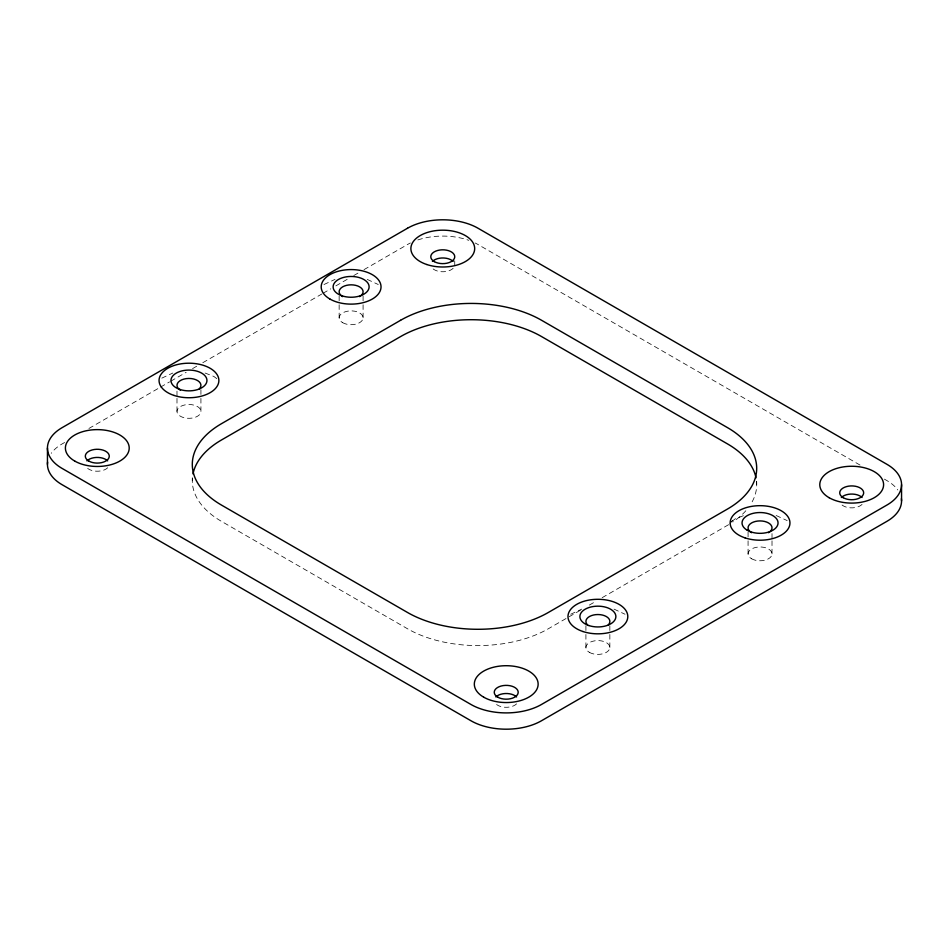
<?xml version="1.0" encoding="UTF-8"?>
<svg xmlns="http://www.w3.org/2000/svg" width="949" height="949" viewBox="0 0 949 949"><rect width="100%" height="100%" fill="white"/><g stroke="black" fill="none" stroke-linecap="round" stroke-linejoin="round"><path stroke-width="0.71" stroke-dasharray="4.75 3.56" d="M730.042 523.718L732.426 520.384M161.816 378.141L172.848 373.028M323.977 284.522L335.009 279.397M570.74 614.228L581.773 609.116M731.786 521.452L735.143 518.925L743.933 515.497M64.615 442.495L62.053 443.966A49.858 28.778 0 0 0 51.246 453.314M88.921 428.462L159.29 387.833M160.571 387.085L169.527 381.913M170.808 381.178L186.17 372.316M192.564 368.627L197.677 365.662M202.801 362.708L321.794 294.012M323.075 293.277L330.75 288.84M335.863 285.886L348.663 278.496M353.787 275.542L358.9 272.588M364.013 269.635L407.524 244.522A49.858 28.778 0 0 1 410.395 242.98M580.397 610.243L548.415 628.712A99.704 57.569 0 0 1 407.418 628.712L221.497 521.369A99.704 57.569 0 0 1 192.374 478.415M589.353 605.082L595.747 601.381M602.141 597.692L727.503 525.319A99.704 57.569 0 0 0 730.742 523.35M367.227 279.397L378.26 284.522M205.067 373.028L213.857 376.456L217.214 378.983M776.152 515.497L787.184 520.61M613.991 609.116L625.023 614.228M860.031 465.069L478.023 244.522A49.858 28.778 0 0 0 475.152 242.98M884.385 479.126L886.947 480.609A49.858 28.778 0 0 1 897.754 489.945M772.011 533.611L772.011 539.4M772.011 540.847L772.011 553.872M756.709 481.653L756.709 484.619M748.073 532.164L748.073 539.4M748.073 540.847L748.073 553.872M609.851 625.782L609.851 633.019M609.851 634.466L609.851 647.503M585.913 625.782L585.913 633.019M585.913 634.466L585.913 647.503M454.737 260.797L454.737 264.866M363.087 296.076L363.087 303.312M363.087 304.759L363.087 317.785M339.149 296.076L339.149 303.312M339.149 304.759L339.149 317.785M200.927 389.695L200.927 396.931M200.927 398.378L200.927 411.403A11.969 6.904 0 0 1 182.979 417.394A11.969 6.904 0 0 1 182.979 405.425A11.969 6.904 0 0 1 200.927 411.403M192.291 477.703L192.291 480.668M176.988 391.142L176.988 396.931M176.988 398.378L176.988 411.403M862.06 504.417A11.969 6.904 0 0 1 841.336 504.417M516.588 703.861A11.969 6.904 0 0 1 495.864 703.861M417.845 239.943A49.858 28.778 0 0 1 468.818 240.322M107.664 467.774A11.969 6.904 0 0 1 86.94 467.774M453.136 268.318A11.969 6.904 0 0 1 432.412 268.318M756.531 481.226A99.704 57.569 0 0 1 750.54 504.536M745.831 510.752A99.704 57.569 0 0 1 732.818 521.997M342.66 322.672A11.969 6.904 0 0 0 362.672 319.576A11.969 6.904 0 0 0 348.022 311.118A11.969 6.904 0 0 0 342.66 322.672M751.584 558.759A11.969 6.904 0 0 0 771.596 555.663A11.969 6.904 0 0 0 756.946 547.205A11.969 6.904 0 0 0 751.584 558.759M589.424 652.378A11.969 6.904 0 0 0 609.436 649.282A11.969 6.904 0 0 0 594.786 640.824A11.969 6.904 0 0 0 589.424 652.378"/><path stroke-width="1.42" d="M901.55 484.678L901.55 500.953M47.45 448.047L47.45 464.322M342.66 296.622A11.969 6.904 0 0 1 342.66 286.847A11.969 6.904 0 0 1 359.576 286.847A11.969 6.904 0 0 1 359.576 296.622M180.5 390.241A11.969 6.904 0 0 1 179.788 380.917A11.969 6.904 0 0 1 195.826 379.695A11.969 6.904 0 0 1 199.326 388.805M751.584 532.709A11.969 6.904 0 0 1 751.584 522.935A11.969 6.904 0 0 1 768.5 522.935A11.969 6.904 0 0 1 768.5 532.709M587.526 624.905A11.969 6.904 0 0 1 597.882 614.537A11.969 6.904 0 0 1 608.25 624.905M841.336 497.501A11.969 6.904 0 0 1 862.06 497.501M495.864 696.957A11.969 6.904 0 0 1 516.588 696.957M901.396 498.7A49.858 28.778 0 0 1 886.947 521.309L541.476 720.766A49.858 28.778 0 0 1 470.977 720.766L62.053 484.678A49.858 28.778 0 0 1 47.604 462.068M86.94 460.87A11.969 6.904 0 0 1 107.664 460.87M432.412 261.414A11.969 6.904 0 0 1 453.136 261.414M756.009 477.845A99.704 57.569 0 0 0 727.503 443.907L541.582 336.575A99.704 57.569 0 0 0 400.585 336.575L221.497 439.968A99.704 57.569 0 0 0 192.991 473.907M407.524 228.235L62.053 427.691A49.858 28.778 0 0 0 62.053 468.391L470.977 704.478A49.858 28.778 0 0 0 541.476 704.478L886.947 505.034A49.858 28.778 0 0 0 886.947 464.322L478.023 228.235A49.858 28.778 0 0 0 407.524 228.235M400.585 320.288L221.497 423.681A99.704 57.569 0 0 0 221.497 505.093L407.418 612.425A99.704 57.569 0 0 0 548.415 612.425L727.503 509.032A99.704 57.569 0 0 0 727.503 427.631L541.582 320.288A99.704 57.569 0 0 0 400.585 320.288M329.967 299.065A29.917 17.272 0 0 0 380.015 291.319A29.917 17.272 0 0 0 343.372 270.168A29.917 17.272 0 0 0 329.967 299.065M745.084 537.893A29.917 17.272 0 0 0 789.959 522.935A29.917 17.272 0 0 0 745.084 507.988A29.917 17.272 0 0 0 745.084 537.893M173.999 395.425A29.917 17.272 0 0 0 218.875 380.466A29.917 17.272 0 0 0 173.999 365.519A29.917 17.272 0 0 0 173.999 395.425M342.114 295.851A17.995 10.392 0 0 0 369.114 286.847A17.995 10.392 0 0 0 342.114 277.855A17.995 10.392 0 0 0 342.114 295.851M179.954 389.47A17.995 10.392 0 0 0 206.953 380.466A17.995 10.392 0 0 0 179.954 371.474A17.995 10.392 0 0 0 179.954 389.47M747.314 530.289A17.995 10.392 0 0 0 777.433 525.627A17.995 10.392 0 0 0 755.38 512.899A17.995 10.392 0 0 0 747.314 530.289M588.878 625.557A17.995 10.392 0 0 0 615.877 616.565A17.995 10.392 0 0 0 588.878 607.562A17.995 10.392 0 0 0 588.878 625.557M582.923 631.512A29.917 17.272 0 0 0 627.799 616.565A29.917 17.272 0 0 0 582.923 601.607A29.917 17.272 0 0 0 582.923 631.512M843.234 497.703A11.969 6.904 0 0 0 863.258 494.607A11.969 6.904 0 0 0 848.596 486.149A11.969 6.904 0 0 0 843.234 497.703M497.762 697.159A11.969 6.904 0 0 0 517.786 694.063A11.969 6.904 0 0 0 503.124 685.605A11.969 6.904 0 0 0 497.762 697.159M426.825 264.534A31.91 18.422 0 0 0 474.678 248.591A31.91 18.422 0 0 0 426.825 232.635A31.91 18.422 0 0 0 426.825 264.534M829.129 497.703A31.91 18.422 0 0 0 882.511 489.447A31.91 18.422 0 0 0 843.436 466.884A31.91 18.422 0 0 0 829.129 497.703M483.67 697.159A31.91 18.422 0 0 0 537.051 688.903A31.91 18.422 0 0 0 497.964 666.34A31.91 18.422 0 0 0 483.67 697.159M74.746 461.072A31.91 18.422 0 0 0 128.127 452.803A31.91 18.422 0 0 0 89.04 430.253A31.91 18.422 0 0 0 74.746 461.072M434.31 261.616A11.969 6.904 0 0 0 454.334 258.519A11.969 6.904 0 0 0 439.672 250.05A11.969 6.904 0 0 0 434.31 261.616M88.838 461.072A11.969 6.904 0 0 0 108.862 457.976A11.969 6.904 0 0 0 94.212 449.506A11.969 6.904 0 0 0 88.838 461.072"/></g></svg>
